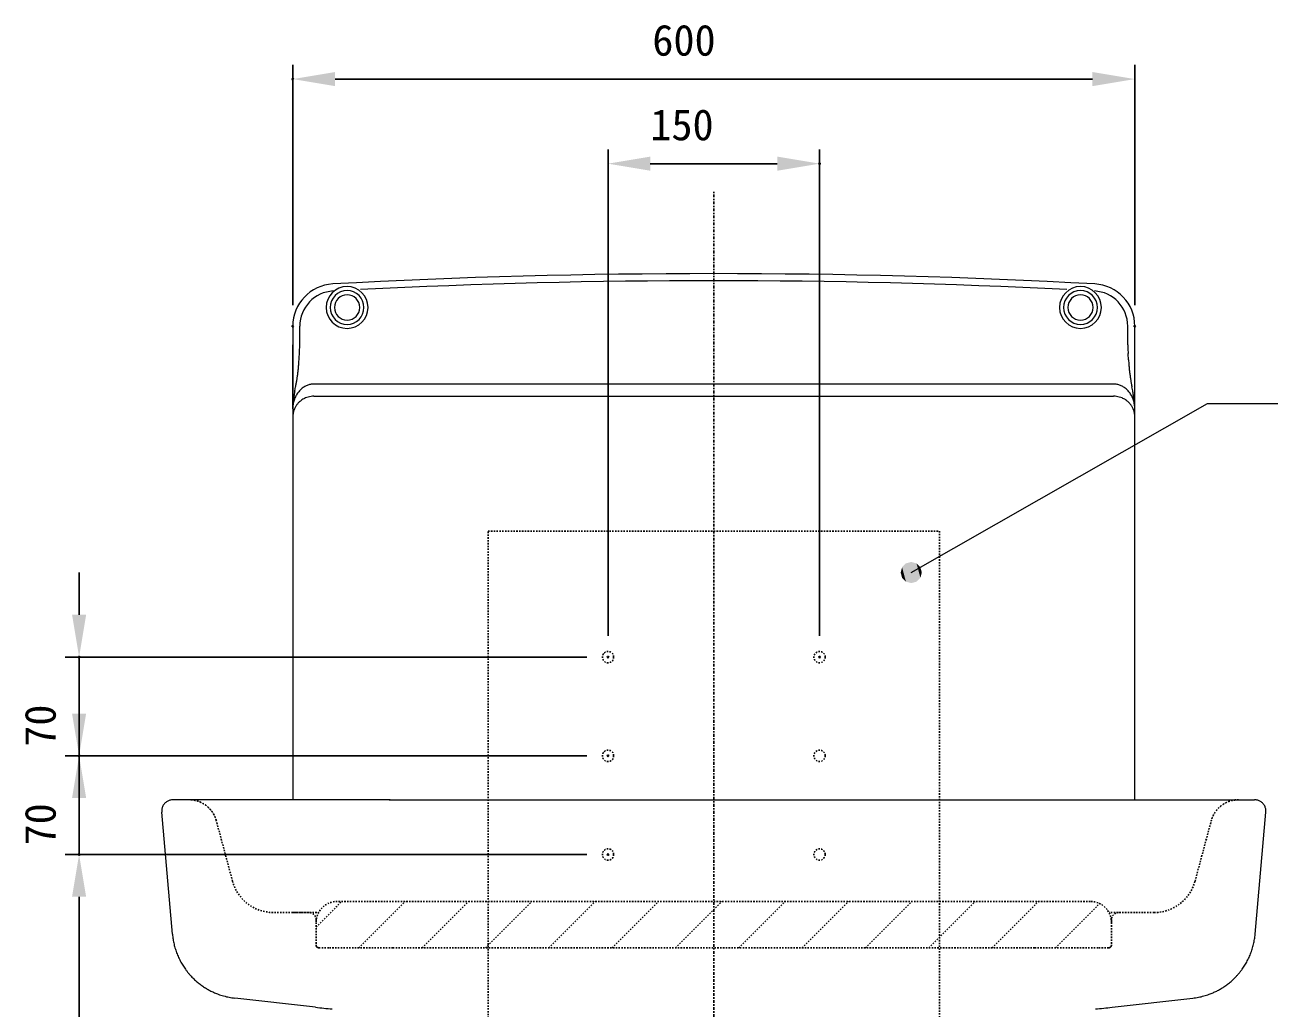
# Model space of a CAD drawing. Units: millimetres, scale not verified. Extents: x -203 to 203, y -143 to 143.
# Drawn here: x -30.8 to 58, y -25 to 44.8 of the extents above; entities that cross this region are included whole.
import ezdxf
from ezdxf.enums import TextEntityAlignment as Align

# ---------------------------------------------------------------- set-up
doc = ezdxf.new("R2010")
doc.units = ezdxf.units.MM
doc.header["$LTSCALE"] = 0.5
doc.header["$PDMODE"] = 32
doc.header["$PDSIZE"] = 0.1
doc.linetypes.add('USER1', pattern=[0.629921, 0.393701, -0.07874, 0.07874, -0.07874])
doc.linetypes.add('USER2', pattern=[0.15748, 0.07874, -0.07874])
for name, color, linetype, lineweight in [('0-1_DIMENSION_LINES$03_LINES', 7, 'Continuous', 18), ('0-2_DIMENSION_LINES$04_SUB_LIN', 4, 'Continuous', 18), ('0-3_DIMENSION_LINES$02_DIMENSI', 1, 'Continuous', 25), ('0-5_DIMENSION_LINES$01_CENTER_', 7, 'USER1', 25), ('0-6_DIMENSION_LINES$05_HIDE_LI', 7, 'USER2', 25)]:
    doc.layers.add(name, color=color, linetype=linetype, lineweight=lineweight)
doc.layers.add('0-4_DEFPOINTS', color=7, linetype='Continuous')
doc.styles.add('ＭＳ ゴシック', font='')
doc.styles.get('ＭＳ ゴシック').set_extended_font_data('MS Gothic')

# ---------------------------------------------------------------- blocks, each defined once
blk = doc.blocks.new('U73')
at = {"layer": '0-3_DIMENSION_LINES$02_DIMENSI'}
for points in [[(3702.701, 1951.25), (3702.5, 1952), (3702.701, 1952.75)], [(3703.25, 1950.701), (3702.701, 1952.75), (3703.25, 1953.299)], [(3702.701, 1951.25), (3702.701, 1952.75), (3703.25, 1950.701)], [(3704, 1950.5), (3703.25, 1953.299), (3704, 1953.5)], [(3703.25, 1950.701), (3703.25, 1953.299), (3704, 1950.5)], [(3704, 1950.5), (3704, 1953.5), (3704.75, 1950.701)], [(3704.75, 1950.701), (3704, 1953.5), (3704.75, 1953.299)], [(3704.75, 1950.701), (3704.75, 1953.299), (3705.299, 1951.25)], [(3705.299, 1951.25), (3704.75, 1953.299), (3705.299, 1952.75)], [(3705.299, 1951.25), (3705.299, 1952.75), (3705.5, 1952)]]:
    blk.add_solid(points, dxfattribs=at)
blk = doc.blocks.new('D20')
at = {"layer": '0-3_DIMENSION_LINES$02_DIMENSI', "color": 7}
for p, q in [((3616.298, 1989.948), (3616.298, 2024)), ((3735.702, 1989.948), (3735.702, 2024)), ((3729.703, 2022), (3622.297, 2022))]:
    blk.add_line(p, q, dxfattribs=at)
for points in [[(3622.297, 2023), (3622.297, 2021), (3616.298, 2022)], [(3729.703, 2021), (3729.703, 2023), (3735.702, 2022)]]:
    blk.add_solid(points, dxfattribs=at)
at = {"layer": '0-4_DEFPOINTS'}
for p in [(3616.298, 2022), (3616.298, 1986.948), (3735.702, 1986.948)]:
    blk.add_point(p, dxfattribs=at)
at = {"layer": '0-3_DIMENSION_LINES$02_DIMENSI', "color": 7, "style": 'ＭＳ ゴシック'}
blk.add_text('600', height=4.399, dxfattribs=at).set_placement((3667.286, 2024), align=Align.BOTTOM_LEFT)
blk = doc.blocks.new('D26')
at = {"layer": '0-3_DIMENSION_LINES$02_DIMENSI', "color": 7}
for p, q in [((3658, 1912), (3584, 1912)), ((3586, 1752), (3586, 1906))]:
    blk.add_line(p, q, dxfattribs=at)
blk.add_solid([(3587, 1906), (3585, 1906), (3586, 1912)], dxfattribs=at)
at = {"layer": '0-4_DEFPOINTS'}
for p in [(3586, 1912), (3661, 1912)]:
    blk.add_point(p, dxfattribs=at)
blk = doc.blocks.new('D27')
at = {"layer": '0-3_DIMENSION_LINES$02_DIMENSI', "color": 7}
for p, q in [((3586, 1932), (3586, 1937.999)), ((3658, 1926), (3584, 1926)), ((3586, 1912), (3586, 1926)), ((3658, 1912), (3584, 1912)), ((3586, 1906), (3586, 1900.001))]:
    blk.add_line(p, q, dxfattribs=at)
for points in [[(3585, 1932), (3587, 1932), (3586, 1926)], [(3587, 1906), (3585, 1906), (3586, 1912)]]:
    blk.add_solid(points, dxfattribs=at)
at = {"layer": '0-4_DEFPOINTS'}
for p in [(3586, 1926), (3661, 1926), (3661, 1912)]:
    blk.add_point(p, dxfattribs=at)
at = {"layer": '0-3_DIMENSION_LINES$02_DIMENSI', "color": 7, "style": 'ＭＳ ゴシック'}
blk.add_text('70', height=4.399, rotation=90, dxfattribs=at).set_placement((3584, 1913.286), align=Align.BOTTOM_LEFT)
blk = doc.blocks.new('D28')
at = {"layer": '0-3_DIMENSION_LINES$02_DIMENSI', "color": 7}
for p, q in [((3586, 1946), (3586, 1951.999)), ((3658, 1940), (3584, 1940)), ((3586, 1926), (3586, 1940)), ((3658, 1926), (3584, 1926)), ((3586, 1920), (3586, 1914.001))]:
    blk.add_line(p, q, dxfattribs=at)
for points in [[(3585, 1946), (3587, 1946), (3586, 1940)], [(3587, 1920), (3585, 1920), (3586, 1926)]]:
    blk.add_solid(points, dxfattribs=at)
at = {"layer": '0-4_DEFPOINTS'}
for p in [(3586, 1940), (3661, 1940), (3661, 1926)]:
    blk.add_point(p, dxfattribs=at)
at = {"layer": '0-3_DIMENSION_LINES$02_DIMENSI', "color": 7, "style": 'ＭＳ ゴシック'}
blk.add_text('70', height=4.399, rotation=90, dxfattribs=at).set_placement((3584, 1927.286), align=Align.BOTTOM_LEFT)
blk = doc.blocks.new('D29')
at = {"layer": '0-3_DIMENSION_LINES$02_DIMENSI', "color": 7}
for p, q in [((3661, 1943), (3661, 2012)), ((3691, 1943), (3691, 2012)), ((3667, 2010), (3685, 2010))]:
    blk.add_line(p, q, dxfattribs=at)
for points in [[(3667, 2011), (3667, 2009), (3661, 2010)], [(3685, 2009), (3685, 2011), (3691, 2010)]]:
    blk.add_solid(points, dxfattribs=at)
at = {"layer": '0-4_DEFPOINTS'}
for p in [(3691, 2010), (3661, 1940), (3691, 1940)]:
    blk.add_point(p, dxfattribs=at)
at = {"layer": '0-3_DIMENSION_LINES$02_DIMENSI', "color": 7, "style": 'ＭＳ ゴシック'}
blk.add_text('150', height=4.399, dxfattribs=at).set_placement((3667, 2012), align=Align.BOTTOM_LEFT)

msp = doc.modelspace()

# ---------------------------------------------------------------- linework, layer by layer
at = {"layer": '0-1_DIMENSION_LINES$03_LINES'}
for p, q in [((-11.8512, 23.4741), (-11.8512, -10.1167)), ((47.8511, -10.1167), (47.8511, 23.4741)), ((-11.8512, 17.6119), (-11.8512, 22.1464)), ((-17.7907, -10.1167), (-20.3457, -10.1167)), ((-16.9179, -10.1167), (-20.3457, -10.1167)), ((-14.4565, -10.1167), (-19.2045, -10.1167)), ((-14.4565, -10.1167), (-17.7907, -10.1167)), ((-11.4161, -10.1167), (-14.4565, -10.1167)), ((-11.4161, -10.1167), (-14.4565, -10.1167)), ((-4.9491, -10.1167), (-11.4161, -10.1167)), ((-5.0124, -10.1167), (41.0124, -10.1167)), ((-4.9491, -10.1167), (40.9491, -10.1167)), ((40.9491, -10.1167), (47.4161, -10.1167)), ((47.4161, -10.1167), (50.4565, -10.1167)), ((47.4161, -10.1167), (50.4565, -10.1167)), ((50.4565, -10.1167), (53.7907, -10.1167)), ((50.4565, -10.1167), (55.2045, -10.1167)), ((52.9179, -10.1167), (56.3457, -10.1167)), ((53.7907, -10.1167), (56.3457, -10.1167)), ((-20.3843, -19.6539), (-21.1426, -10.9865)), ((56.3843, -19.6539), (57.1426, -10.9865)), ((-20.3839, -19.6565), (-20.3843, -19.6538)), ((-20.3835, -19.6586), (-20.3839, -19.6565)), ((56.3835, -19.6586), (56.384, -19.6565)), ((56.384, -19.6565), (56.3843, -19.6538)), ((-10.2394, -24.8343), (-15.9656, -24.1864)), ((46.2394, -24.8343), (51.9656, -24.1864))]:
    msp.add_line(p, q, dxfattribs=at)
for points in [[(-5.0124, -10.1167), (-11.6129, -10.1167), (-16.9179, -10.1167)], [(41.0124, -10.1167), (47.6129, -10.1167), (52.9179, -10.1167)]]:
    msp.add_lwpolyline(points, dxfattribs=at)
for centre, radius, start, end in [((18, -472.8), 500, 86.90299, 93.097), ((18, -472.8), 500, 86.90301, 93.097), ((-8.8512, 23.4741), 3, 93.097, 180), ((-8.8512, 23.4741), 3, 93.097, 180), ((-8, 24.8), 1.4843, 89.99978, 269.99978), ((-8, 24.8), 1.1962, 90, 270), ((-8, 24.8), 1.4843, 269.99986, 89.99986), ((-8, 24.8), 1.1962, 270, 90), ((44, 24.8), 1.4843, 89.99986, 269.99986), ((44, 24.8), 1.1962, 90, 270), ((44, 24.8), 1.4843, 269.99978, 89.99978), ((44, 24.8), 1.1962, 270, 90), ((44.8511, 23.4741), 3, 0, 86.90301), ((44.8511, 23.4741), 3, 0, 86.90289), ((-20.348, -10.9159), 0.7975, 161.26062, 169.20132), ((-20.3478, -10.9164), 0.7978, 153.29713, 161.23451), ((-20.3413, -10.9194), 0.805, 145.43975, 153.30593), ((-20.3473, -10.9152), 0.7977, 137.50944, 145.44855), ((-20.3475, -10.9155), 0.7977, 129.54425, 137.48315), ((-20.3427, -10.9211), 0.8051, 121.68789, 129.55304), ((-20.3463, -10.9151), 0.7981, 113.76122, 121.69669), ((-20.3467, -10.915), 0.7978, 105.79669, 113.73522), ((-20.3445, -10.9223), 0.8054, 97.94292, 105.80519), ((-20.3453, -10.9159), 0.799, 90.02453, 97.95149), ((56.3453, -10.9159), 0.799, 82.04851, 89.97547), ((56.3446, -10.9223), 0.8054, 74.19481, 82.05708), ((56.3467, -10.915), 0.7978, 66.26478, 74.20331), ((56.3463, -10.9151), 0.7981, 58.30331, 66.23878), ((56.3427, -10.9211), 0.8051, 50.44696, 58.31211), ((56.3475, -10.9155), 0.7977, 42.51685, 50.45575), ((56.3473, -10.9152), 0.7977, 34.55145, 42.49056), ((56.3414, -10.9194), 0.805, 26.69407, 34.56025), ((56.3478, -10.9164), 0.7978, 18.76549, 26.70287), ((56.348, -10.9159), 0.7975, 10.79868, 18.73938), ((-20.3469, -10.9172), 0.7987, 177.04843, 184.97714), ((-20.3405, -10.9174), 0.8051, 169.19281, 177.057), ((56.3405, -10.9174), 0.8051, 2.943, 10.80719), ((56.3469, -10.9172), 0.7987, 355.02286, 2.95157), ((-15.4047, -19.2179), 4.9986, 185.06073, 189.15421), ((-15.3939, -19.2163), 5.0096, 189.15292, 193.23743), ((-15.4077, -19.2196), 4.9954, 193.23616, 197.33229), ((51.4077, -19.2196), 4.9954, 342.66771, 346.76384), ((51.3939, -19.2163), 5.0096, 346.76257, 350.84708), ((51.4048, -19.2179), 4.9986, 350.84579, 354.93927), ((-15.4078, -19.2193), 4.9954, 197.33645, 201.50773), ((-15.394, -19.2139), 5.0102, 201.50638, 205.66528), ((51.394, -19.2139), 5.0102, 334.33472, 338.49362), ((51.4078, -19.2193), 4.9954, 338.49227, 342.66355), ((-15.404, -19.2189), 4.999, 205.66393, 209.83217), ((-15.4073, -19.2204), 4.9954, 209.83659, 211.77344), ((-15.3981, -19.2146), 5.0063, 211.77329, 213.70597), ((-15.3942, -19.2121), 5.0109, 213.70582, 215.63668), ((-15.4088, -19.2223), 4.9931, 215.63937, 218.10711), ((51.4089, -19.2223), 4.9931, 321.89289, 324.36063), ((51.3943, -19.2121), 5.0109, 324.36332, 326.29418), ((51.3981, -19.2146), 5.0063, 326.29403, 328.22671), ((51.4074, -19.2204), 4.9954, 328.22656, 330.16341), ((51.404, -19.2189), 4.999, 330.16783, 334.33607), ((-15.4035, -19.2181), 4.9999, 218.10683, 220.57119), ((-15.4052, -19.2196), 4.9976, 220.57091, 223.03643), ((-15.4097, -19.2236), 4.9915, 223.03809, 225.0659), ((-15.4008, -19.2147), 5.0041, 225.06574, 227.08843), ((-15.3964, -19.21), 5.0106, 227.08828, 229.10835), ((-15.4128, -19.2289), 4.9856, 229.10877, 230.94474), ((51.4128, -19.2289), 4.9856, 309.05526, 310.89123), ((51.3964, -19.21), 5.0106, 310.89165, 312.91172), ((51.4008, -19.2147), 5.0041, 312.91157, 314.93426), ((51.4098, -19.2236), 4.9915, 314.9341, 316.96191), ((51.4052, -19.2196), 4.9976, 316.96357, 319.42909), ((51.4035, -19.2181), 4.9999, 319.42881, 321.89317), ((-15.4065, -19.2212), 4.9955, 230.94462, 232.77694), ((-15.4036, -19.2173), 5.0004, 232.77682, 234.60735), ((-15.3896, -19.1976), 5.0245, 234.60705, 236.37231), ((-15.3978, -19.21), 5.0098, 236.3722, 238.14265), ((-15.4081, -19.2266), 4.9902, 238.14255, 239.91994), ((-15.3953, -19.2048), 5.0154, 239.91788, 243.19266), ((-15.402, -19.2182), 5.0003, 243.19204, 246.47654), ((-15.4137, -19.2453), 4.9709, 246.47596, 249.78009), ((-15.4036, -19.2165), 5.0014, 249.78471, 254.37265), ((51.4036, -19.2165), 5.0014, 285.62735, 290.21529), ((51.4137, -19.2453), 4.9709, 290.21991, 293.52404), ((51.402, -19.2182), 5.0003, 293.52346, 296.80796), ((51.3953, -19.2048), 5.0154, 296.80734, 300.08212), ((51.4081, -19.2266), 4.9902, 300.08006, 301.85745), ((51.3978, -19.21), 5.0098, 301.85735, 303.6278), ((51.3896, -19.1976), 5.0245, 303.62769, 305.39295), ((51.4036, -19.2173), 5.0004, 305.39265, 307.22318), ((51.4066, -19.2212), 4.9955, 307.22306, 309.05538), ((-15.3998, -19.2036), 5.0148, 254.37084, 258.94641), ((-15.4031, -19.2215), 4.9966, 258.94461, 263.53685), ((-4.6175, 24.847), 49.9985, 263.54392, 264.91042), ((40.6175, 24.847), 49.9985, 275.08958, 276.45608), ((51.4031, -19.2215), 4.9966, 276.46315, 281.05539), ((51.3998, -19.2036), 5.0148, 281.05359, 285.62916)]:
    msp.add_arc(centre, radius, start, end, dxfattribs=at)
at = {"layer": '0-2_DIMENSION_LINES$04_SUB_LIN'}
for p, q in [((-11.3512, 22.1464), (-11.3512, 23.4741)), ((47.3511, 22.1464), (47.3511, 23.4741)), ((-11.3941, 21.2524), (-11.3884, 21.3489)), ((-11.3884, 21.3489), (-11.3828, 21.4455)), ((-11.3828, 21.4455), (-11.3775, 21.542)), ((-11.4046, 21.0781), (-11.3941, 21.2524)), ((-11.7038, 18.8789), (-11.6476, 19.1672)), ((46.3511, 19.3658), (-10.3512, 19.3658)), ((47.7038, 18.8789), (47.6476, 19.1672)), ((-10.3512, 18.5022), (46.3511, 18.5022)), ((-11.8512, 17.0533), (-11.8512, 15.6044))]:
    msp.add_line(p, q, dxfattribs=at)
msp.add_lwpolyline([(47.4046, 21.0781), (47.3941, 21.2524), (47.3884, 21.3489), (47.3828, 21.4455), (47.3775, 21.542)], dxfattribs=at)
for centre, radius, start, end in [((18, -472.8), 499.5, 87.12677, 92.87324), ((-8.8512, 23.4741), 2.5, 93.09699, 180), ((44.8511, 23.4741), 2.5, 0, 86.90301), ((-8, 24.8), 0.8966, 90, 270), ((-8, 24.8), 0.8966, 270, 90), ((44, 24.8), 0.8966, 90, 270), ((44, 24.8), 0.8966, 270, 90), ((-44.5394, 23.2771), 33.2072, 357.00487, 357.3528), ((-47.9324, 23.434), 36.6038, 357.3528, 357.66844), ((-52.0989, 23.6036), 40.7738, 357.66844, 357.9518), ((88.0989, 23.6036), 40.7738, 182.0482, 182.33156), ((83.9323, 23.434), 36.6038, 182.33156, 182.6472), ((80.5394, 23.2771), 33.2072, 182.6472, 182.99513), ((-25.6419, 21.9001), 14.2607, 353.07725, 354.18489), ((-25.9249, 21.9289), 14.5451, 354.18482, 355.2707), ((-25.0078, 21.8477), 13.6244, 355.29333, 356.02771), ((-34.0162, 22.4732), 22.6546, 356.02773, 356.46937), ((70.0162, 22.4732), 22.6546, 183.53063, 183.97227), ((61.0078, 21.8477), 13.6244, 183.97229, 184.70667), ((61.9249, 21.9289), 14.5451, 184.7293, 185.81518), ((61.6419, 21.9001), 14.2607, 185.81511, 186.92275), ((-26.3744, 22.0877), 15.013, 349.73908, 350.69512), ((-23.0993, 21.5511), 11.6942, 350.69511, 351.92242), ((-25.3565, 21.8654), 13.9732, 351.94698, 353.07732), ((61.3565, 21.8654), 13.9732, 186.92268, 188.05302), ((59.0993, 21.5511), 11.6942, 188.07758, 189.30489), ((62.3744, 22.0877), 15.013, 189.30488, 190.26092), ((3.4016, 15.9298), 15.3906, 168.95279, 170.04644), ((-32.2124, 23.1445), 20.9459, 349.0539, 349.73913), ((-10.0576, 17.706), 1.7729, 143.12412, 152.42516), ((-10.1588, 17.7829), 1.6458, 133.13135, 143.15061), ((-10.2637, 17.8952), 1.4922, 122.09197, 133.14251), ((-10.3316, 17.9991), 1.368, 111.59929, 121.99372), ((-10.335, 18.0089), 1.3576, 101.15529, 111.61674), ((-10.3428, 18.05), 1.3158, 90.36244, 101.16855), ((46.3428, 18.05), 1.3158, 78.83145, 89.63756), ((46.335, 18.0089), 1.3576, 68.38326, 78.84471), ((46.3316, 17.9991), 1.368, 58.00628, 68.40071), ((46.2636, 17.8952), 1.4922, 46.85749, 57.90803), ((46.1588, 17.7829), 1.6458, 36.84939, 46.86865), ((46.0576, 17.706), 1.7729, 27.57484, 36.87588), ((68.2124, 23.1445), 20.9459, 190.26087, 190.9461), ((32.5984, 15.9298), 15.3906, 9.95356, 11.04721), ((-9.7938, 17.6051), 2.0574, 171.12106, 180.00925), ((-7.0267, 17.6011), 4.8244, 177.13932, 179.87093), ((-6.5995, 17.5797), 5.2522, 174.63036, 177.13949), ((-6.1025, 17.5331), 5.7514, 172.33939, 174.63077), ((-9.8469, 17.614), 2.0035, 162.01189, 171.13725), ((-4.28, 17.2778), 7.5916, 170.04668, 172.26399), ((-9.9385, 17.6441), 1.9071, 152.43509, 162.02296), ((-10.4277, 17.0467), 1.4244, 144.48949, 152.52526), ((-10.3936, 17.0226), 1.4662, 136.69195, 144.49628), ((-10.379, 17.0091), 1.486, 128.99755, 136.70055), ((-10.3732, 17.0017), 1.4954, 123.48301, 128.99348), ((-10.3667, 16.992), 1.5071, 118.01898, 123.48531), ((-10.366, 16.9909), 1.5084, 112.55821, 118.02141), ((-10.3538, 16.9607), 1.541, 104.99533, 112.54431), ((-10.3496, 16.9455), 1.5568, 97.5312, 105.00265), ((-10.3505, 16.9544), 1.5478, 90.02302, 97.53868), ((46.3505, 16.9544), 1.5478, 82.46132, 89.97698), ((46.3495, 16.9455), 1.5568, 74.99735, 82.4688), ((46.3538, 16.9607), 1.541, 67.45569, 75.00467), ((46.366, 16.9909), 1.5084, 61.97859, 67.44179), ((46.3666, 16.992), 1.5071, 56.51469, 61.98102), ((46.3731, 17.0017), 1.4954, 51.00652, 56.51699), ((46.379, 17.0091), 1.486, 43.29945, 51.00245), ((46.3935, 17.0226), 1.4662, 35.50372, 43.30805), ((46.4276, 17.0467), 1.4244, 27.47474, 35.51051), ((45.9384, 17.6441), 1.9071, 17.97704, 27.56491), ((45.8469, 17.614), 2.0035, 8.86275, 17.98811), ((40.28, 17.2778), 7.5916, 7.73601, 9.95332), ((42.1024, 17.5331), 5.7514, 5.36923, 7.66061), ((45.7938, 17.6051), 2.0574, 359.99075, 8.87894), ((42.5994, 17.5797), 5.2522, 2.86051, 5.36964), ((43.0267, 17.6011), 4.8244, 0.12907, 2.86068), ((-10.4545, 17.0521), 1.3966, 170.70167, 179.94992), ((-10.4274, 17.048), 1.4241, 161.64664, 170.71376), ((-10.4313, 17.0496), 1.4199, 152.56242, 161.65982), ((46.4313, 17.0496), 1.4199, 18.34018, 27.43758), ((46.4273, 17.048), 1.4241, 9.28624, 18.35336), ((46.4545, 17.0521), 1.3966, 0.05008, 9.29833)]:
    msp.add_arc(centre, radius, start, end, dxfattribs=at)
at = {"layer": '0-3_DIMENSION_LINES$02_DIMENSI', "lineweight": 18}
for p, q in [((32, 6), (53, 18)), ((53, 18), (58, 18))]:
    msp.add_line(p, q, dxfattribs=at)
at = {"layer": '0-5_DIMENSION_LINES$01_CENTER_'}
msp.add_line((18, -107), (18, 33), dxfattribs=at)
at = {"layer": '0-6_DIMENSION_LINES$05_HIDE_LI'}
for p, q in [((2, 8.9405), (34, 8.9405)), ((2, -97), (2, 8.9405)), ((34, 8.9405), (34, -97)), ((-16.1221, -15.8931), (-17.2727, -11.599)), ((52.1221, -15.8931), (53.2727, -11.599)), ((-10.1999, -19.1596), (-8.3654, -17.325)), ((44.7, -17.325), (-8.7, -17.325)), ((-7.1669, -20.6166), (-3.8753, -17.325)), ((-2.6768, -20.6167), (0.6149, -17.325)), ((1.8133, -20.6167), (5.105, -17.325)), ((6.3035, -20.6167), (9.5951, -17.325)), ((10.7936, -20.6167), (14.0853, -17.325)), ((15.2837, -20.6167), (18.5754, -17.325)), ((19.7739, -20.6167), (23.0655, -17.325)), ((24.264, -20.6167), (27.5556, -17.325)), ((28.7541, -20.6167), (32.0458, -17.325)), ((33.2442, -20.6167), (36.5359, -17.325)), ((37.7344, -20.6167), (41.026, -17.325)), ((42.2245, -20.6166), (45.3621, -17.479)), ((-11.8528, -18.1167), (-13.2243, -18.1167)), ((-11.8528, -18.1167), (-10.0222, -18.1167)), ((-11.7909, -18.1167), (-10.7, -18.1167)), ((-10.2, -18.6167), (-10.2, -20.4167)), ((46.2, -18.6167), (46.2, -20.4167)), ((49.2205, -18.1167), (48.433, -18.1167)), ((-10.2, -18.825), (-10.2, -20.4166)), ((-10.2, -19.2165), (-10.2, -20.4167)), ((46.2, -18.825), (46.2, -20.4166)), ((46.2, -19.2165), (46.2, -20.4167)), ((-10, -20.6166), (-9.2504, -20.6166)), ((-9.25, -20.6166), (-4.75, -20.6166)), ((-4.75, -20.6167), (40.75, -20.6167)), ((37.7344, -20.6166), (37.8341, -20.517)), ((45.25, -20.6166), (40.75, -20.6166)), ((46, -20.6166), (45.2504, -20.6166))]:
    msp.add_line(p, q, dxfattribs=at)
msp.add_lwpolyline([(48.433, -18.1167), (47.8528, -18.1167), (46.0222, -18.1167)], dxfattribs=at)
for centre in [(10.5, 0), (25.5, 0), (10.5, -7), (25.5, -7), (10.5, -14), (25.5, -14)]:
    msp.add_circle(centre, 0.4, dxfattribs=at)
for centre, radius, start, end in [((-19.204, -12.1143), 1.9976, 83.7574, 89.995), ((-19.205, -12.1244), 2.0078, 77.556, 83.76176), ((-19.2021, -12.1123), 1.9954, 71.31557, 77.56034), ((-19.2028, -12.1127), 1.996, 65.05933, 71.30218), ((-19.2075, -12.1232), 2.0075, 58.85695, 65.06378), ((-19.2014, -12.1135), 1.996, 52.61858, 58.86139), ((-19.2019, -12.1134), 1.9962, 46.36272, 52.60526), ((55.2019, -12.1134), 1.9962, 127.39474, 133.63728), ((55.2014, -12.1135), 1.996, 121.13861, 127.38142), ((55.2075, -12.1232), 2.0075, 114.93622, 121.14305), ((55.2028, -12.1127), 1.996, 108.69782, 114.94067), ((55.2022, -12.1123), 1.9954, 102.43966, 108.68443), ((55.205, -12.1244), 2.0078, 96.23824, 102.444), ((55.204, -12.1143), 1.9976, 90.005, 96.2426), ((-19.21, -12.1221), 2.0081, 40.16166, 46.36716), ((-19.2014, -12.115), 1.9969, 33.92571, 40.16611), ((-19.2014, -12.1145), 1.9967, 27.6705, 33.91239), ((-19.2124, -12.1204), 2.0092, 21.47231, 27.67483), ((-19.2031, -12.1169), 1.9992, 15.24276, 21.47666), ((55.2031, -12.1169), 1.9992, 158.52334, 164.75724), ((55.2125, -12.1204), 2.0092, 152.32517, 158.52769), ((55.2014, -12.1145), 1.9967, 146.08761, 152.3295), ((55.2014, -12.115), 1.9969, 139.83389, 146.07429), ((55.21, -12.1221), 2.0081, 133.63284, 139.83834), ((-13.2243, -15.1167), 3, 195, 270), ((49.2243, -15.1167), 3, 270, 345), ((-8.7, -18.825), 1.5, 90, 180), ((44.7, -18.825), 1.5, 0, 90), ((-10.7, -18.6167), 0.5, 0, 90), ((46.7, -18.6167), 0.5, 90, 180), ((-10.0009, -20.4163), 0.199, 180.10879, 195.18437), ((46.001, -20.4163), 0.199, 344.81563, 359.89121), ((-9.9964, -20.4152), 0.2037, 195.13882, 209.83921), ((-10.0011, -20.4181), 0.1982, 209.79497, 224.93433), ((-10.0014, -20.4178), 0.1982, 225.06567, 240.20503), ((-9.9985, -20.4131), 0.2037, 240.16079, 254.86118), ((-9.9996, -20.4176), 0.199, 254.81563, 269.89121), ((45.9996, -20.4176), 0.199, 270.10879, 285.18437), ((45.9986, -20.4131), 0.2037, 285.13882, 299.83921), ((46.0014, -20.4178), 0.1982, 299.79497, 314.93433), ((46.0011, -20.4181), 0.1982, 315.06567, 330.20503), ((45.9964, -20.4152), 0.2037, 330.16079, 344.86118)]:
    msp.add_arc(centre, radius, start, end, dxfattribs=at)

# ---------------------------------------------------------------- block references
at = {"layer": '0-3_DIMENSION_LINES$02_DIMENSI', "xscale": 0.5, "yscale": 0.5}
for name in ['D20', 'D29', 'U73', 'D28', 'D27', 'D26']:
    msp.add_blockref(name, (-1820, -970), dxfattribs=at)

doc.saveas('drawing.dxf')
